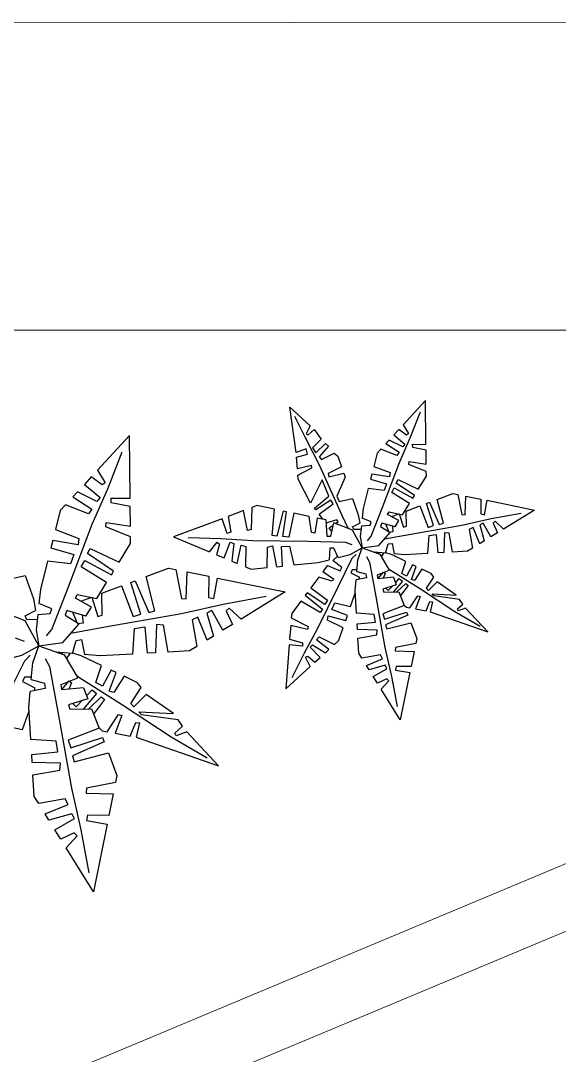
# Model space of a CAD drawing. Header units: millimetres. Extents: x 3468 to 20390, y -976 to 7887.
# Drawn here: x 15312.4 to 15364.3, y 7470.2 to 7570.1 of the extents above; entities that cross this region are included whole.
import ezdxf

# ---------------------------------------------------------------- set-up
doc = ezdxf.new("R2010")
doc.units = ezdxf.units.MM
doc.layers.add('VEGETAZIONE', color=7, linetype='Continuous', true_color=0x007a00)
doc.layers.add('vetro', color=140, linetype='Continuous', lineweight=15)
doc.layers.add('Wall', color=7, linetype='Continuous', lineweight=20)

msp = doc.modelspace()

# ---------------------------------------------------------------- linework, layer by layer
at = {"layer": 'VEGETAZIONE'}
for p, q in [((15338.916, 7528.403), (15338.292, 7532.773)), ((15338.292, 7532.773), (15340.27, 7530.971)), ((15351.382, 7533.425), (15349.229, 7531.077)), ((15351.432, 7529.176), (15351.382, 7533.425)), ((15339.786, 7529.871), (15338.782, 7531.889)), ((15349.919, 7529.824), (15350.896, 7532.324)), ((15340.27, 7530.971), (15339.89, 7530.22)), ((15349.229, 7531.077), (15349.758, 7530.227)), ((15322.836, 7530.055), (15319.759, 7526.701)), ((15322.907, 7523.985), (15322.836, 7530.055)), ((15341.19, 7527.131), (15339.786, 7529.871)), ((15339.89, 7530.22), (15340.071, 7530.116)), ((15340.071, 7530.116), (15340.654, 7530.62)), ((15341.313, 7529.678), (15340.497, 7528.85)), ((15340.654, 7530.62), (15341.313, 7529.678)), ((15348.81, 7530.621), (15348.347, 7530.115)), ((15348.347, 7530.115), (15349.402, 7529.221)), ((15349.555, 7530.085), (15348.81, 7530.621)), ((15348.871, 7527.426), (15349.919, 7529.824)), ((15349.758, 7530.227), (15349.555, 7530.085)), ((15339.876, 7528.773), (15338.916, 7528.403)), ((15340.003, 7528.244), (15339.876, 7528.773)), ((15340.497, 7528.85), (15340.805, 7528.386)), ((15340.805, 7528.386), (15341.739, 7529.289)), ((15342.023, 7529.03), (15341.127, 7527.985)), ((15341.739, 7529.289), (15342.023, 7529.03)), ((15341.739, 7529.289), (15342.023, 7529.03)), ((15347.073, 7528.727), (15346.72, 7528.342)), ((15348.62, 7528.13), (15347.073, 7528.727)), ((15347.883, 7529.609), (15347.573, 7529.272)), ((15347.573, 7529.272), (15348.854, 7528.445)), ((15349.194, 7528.955), (15347.883, 7529.609)), ((15349.402, 7529.221), (15349.194, 7528.955)), ((15350.146, 7529.196), (15351.432, 7529.176)), ((15350.16, 7528.873), (15350.146, 7529.196)), ((15351.439, 7528.632), (15350.16, 7528.873)), ((15320.745, 7524.912), (15322.141, 7528.482)), ((15338.951, 7527.947), (15340.003, 7528.244)), ((15339.039, 7526.823), (15338.951, 7527.947)), ((15341.127, 7527.985), (15341.347, 7527.739)), ((15341.347, 7527.739), (15342.597, 7528.354)), ((15342.597, 7528.354), (15342.921, 7528.058)), ((15342.921, 7528.058), (15343.287, 7527.013)), ((15346.72, 7528.342), (15346.397, 7527.063)), ((15348.854, 7528.445), (15348.62, 7528.13)), ((15351.455, 7527.29), (15351.439, 7528.632)), ((15319.759, 7526.701), (15320.516, 7525.487)), ((15340.388, 7527.158), (15339.039, 7526.823)), ((15339.086, 7526.218), (15340.44, 7526.912)), ((15340.44, 7526.912), (15340.388, 7527.158)), ((15343.307, 7522.385), (15341.19, 7527.131)), ((15343.287, 7527.013), (15342.017, 7526.393)), ((15346.397, 7527.063), (15347.969, 7526.464)), ((15347.265, 7523.185), (15348.871, 7527.426)), ((15349.784, 7527.247), (15349.818, 7527.543)), ((15351.463, 7526.567), (15349.784, 7527.247)), ((15349.818, 7527.543), (15351.455, 7527.29)), ((15319.162, 7526.05), (15318.499, 7525.327)), ((15320.225, 7525.284), (15319.162, 7526.05)), ((15339.115, 7525.845), (15339.086, 7526.218)), ((15340.313, 7523.53), (15339.115, 7525.845)), ((15341.42, 7525.773), (15340.313, 7523.53)), ((15342.056, 7524.184), (15341.42, 7525.773)), ((15342.017, 7526.393), (15342.081, 7526.044)), ((15342.081, 7526.044), (15343.5, 7526.404)), ((15343.638, 7526.01), (15342.832, 7524.196)), ((15343.5, 7526.404), (15343.638, 7526.01)), ((15343.5, 7526.404), (15343.638, 7526.01)), ((15346.209, 7526.319), (15346.088, 7525.837)), ((15346.209, 7526.319), (15346.088, 7525.837)), ((15346.088, 7525.837), (15347.635, 7525.382)), ((15347.93, 7526.043), (15346.209, 7526.319)), ((15347.969, 7526.464), (15347.93, 7526.043)), ((15348.557, 7525.451), (15348.742, 7525.792)), ((15348.742, 7525.792), (15350.692, 7524.861)), ((15350.692, 7524.861), (15351.468, 7526.123)), ((15351.468, 7526.123), (15351.463, 7526.567)), ((15318.499, 7525.327), (15320.007, 7524.05)), ((15319.248, 7521.486), (15320.745, 7524.912)), ((15320.516, 7525.487), (15320.225, 7525.284)), ((15345.86, 7524.936), (15345.373, 7523.006)), ((15347.416, 7524.744), (15345.86, 7524.936)), ((15347.635, 7525.382), (15347.416, 7524.744)), ((15348.129, 7524.546), (15348.368, 7524.985)), ((15348.368, 7524.985), (15350.168, 7524.009)), ((15350.316, 7524.25), (15348.557, 7525.451)), ((15317.836, 7524.605), (15317.395, 7524.123)), ((15317.836, 7524.605), (15317.395, 7524.123)), ((15317.395, 7524.123), (15319.225, 7522.941)), ((15319.71, 7523.67), (15317.836, 7524.605)), ((15320.007, 7524.05), (15319.71, 7523.67)), ((15321.07, 7524.014), (15322.907, 7523.985)), ((15321.09, 7523.552), (15321.07, 7524.014)), ((15340.674, 7523.047), (15342.056, 7524.184)), ((15342.249, 7523.809), (15340.816, 7522.857)), ((15342.481, 7523.459), (15342.249, 7523.809)), ((15342.832, 7524.196), (15343.063, 7523.679)), ((15343.063, 7523.679), (15344.35, 7523.956)), ((15344.35, 7523.956), (15344.902, 7522.378)), ((15349.847, 7523.487), (15348.129, 7524.546)), ((15350.168, 7524.009), (15350.316, 7524.25)), ((15350.168, 7524.009), (15350.316, 7524.25)), ((15352.507, 7523.885), (15354.031, 7524.463)), ((15353.109, 7521.586), (15352.507, 7523.885)), ((15354.031, 7524.463), (15354.511, 7524.365)), ((15354.511, 7524.365), (15354.896, 7522.41)), ((15355.224, 7522.385), (15355.289, 7524.206)), ((15355.289, 7524.206), (15356.736, 7523.91)), ((15356.736, 7523.91), (15356.731, 7522.479)), ((15357.077, 7522.397), (15357.322, 7523.79)), ((15357.322, 7523.79), (15361.902, 7522.855)), ((15316.175, 7522.794), (15315.714, 7520.967)), ((15316.68, 7523.344), (15316.175, 7522.794)), ((15318.89, 7522.491), (15316.68, 7523.344)), ((15319.225, 7522.941), (15318.89, 7522.491)), ((15322.917, 7523.208), (15321.09, 7523.552)), ((15322.939, 7521.291), (15322.917, 7523.208)), ((15333.853, 7522.795), (15332.376, 7522.239)), ((15334.229, 7520.885), (15333.853, 7522.795)), ((15334.648, 7523.094), (15334.571, 7520.965)), ((15335.138, 7523.279), (15334.648, 7523.094)), ((15336.844, 7522.926), (15335.138, 7523.279)), ((15336.597, 7520.397), (15336.844, 7522.926)), ((15337.67, 7522.756), (15337.049, 7520.329)), ((15337.639, 7520.307), (15337.996, 7522.689)), ((15337.996, 7522.689), (15337.67, 7522.756)), ((15337.996, 7522.689), (15337.67, 7522.756)), ((15340.816, 7522.857), (15340.674, 7523.047)), ((15340.816, 7522.857), (15340.674, 7523.047)), ((15341.123, 7522.445), (15342.481, 7523.459)), ((15345.373, 7523.006), (15345.276, 7522.06)), ((15346.151, 7520.318), (15347.265, 7523.185)), ((15349.176, 7522.397), (15349.847, 7523.487)), ((15349.532, 7522.759), (15350.849, 7523.257)), ((15349.553, 7521.29), (15349.532, 7522.759)), ((15350.849, 7523.257), (15351.636, 7521.182)), ((15351.479, 7523.496), (15351.77, 7523.606)), ((15351.479, 7523.496), (15351.77, 7523.606)), ((15352.16, 7521.348), (15351.479, 7523.496)), ((15351.77, 7523.606), (15352.702, 7521.456)), ((15361.902, 7522.855), (15358.919, 7521.016)), ((15331.777, 7522.014), (15327.1, 7520.255)), ((15332.271, 7520.584), (15331.777, 7522.014)), ((15332.376, 7522.239), (15332.623, 7520.73)), ((15338.702, 7522.543), (15338.22, 7520.219)), ((15340.176, 7522.239), (15338.702, 7522.543)), ((15340.401, 7520.684), (15340.176, 7522.239)), ((15340.942, 7522.081), (15340.723, 7520.636)), ((15341.77, 7521.909), (15340.942, 7522.081)), ((15341.478, 7521.97), (15341.123, 7522.445)), ((15342.84, 7521.908), (15341.766, 7521.583)), ((15341.77, 7521.909), (15341.865, 7520.332)), ((15342.711, 7521.542), (15342.969, 7521.713)), ((15342.969, 7521.713), (15342.84, 7521.908)), ((15343.968, 7521.05), (15343.307, 7522.385)), ((15344.902, 7522.378), (15345.054, 7521.593)), ((15346.148, 7521.708), (15345.276, 7522.06)), ((15346.038, 7521.389), (15346.148, 7521.708)), ((15347.736, 7522.424), (15347.869, 7522.668)), ((15348.828, 7521.831), (15347.736, 7522.424)), ((15347.869, 7522.668), (15349.176, 7522.397)), ((15348.107, 7522.219), (15348.848, 7522.5)), ((15348.451, 7521.218), (15348.828, 7521.831)), ((15348.848, 7522.5), (15349.262, 7521.198)), ((15354.896, 7522.41), (15355.224, 7522.385)), ((15354.901, 7521.386), (15357.709, 7522.021)), ((15356.731, 7522.479), (15357.077, 7522.397)), ((15357.709, 7522.021), (15360.612, 7522.558)), ((15358.111, 7521.764), (15357.915, 7521.573)), ((15358.919, 7521.016), (15358.111, 7521.764)), ((15315.714, 7520.967), (15317.96, 7520.111)), ((15316.954, 7515.427), (15319.248, 7521.486)), ((15320.552, 7521.229), (15320.602, 7521.653)), ((15322.951, 7520.259), (15320.552, 7521.229)), ((15320.602, 7521.653), (15322.939, 7521.291)), ((15332.623, 7520.73), (15332.271, 7520.584)), ((15334.571, 7520.965), (15334.229, 7520.885)), ((15342.1, 7521.135), (15342.5, 7521.401)), ((15342.362, 7520.785), (15342.1, 7521.135)), ((15342.262, 7520.339), (15342.546, 7521.606)), ((15344.354, 7520.899), (15342.546, 7521.606)), ((15344.352, 7521.233), (15345.054, 7521.593)), ((15344.468, 7520.975), (15344.352, 7521.233)), ((15345.272, 7519.204), (15344.354, 7520.899)), ((15345.173, 7520.98), (15344.468, 7520.975)), ((15345.201, 7521.321), (15345.097, 7520.302)), ((15345.201, 7521.321), (15346.038, 7521.389)), ((15347.163, 7521.6), (15347.053, 7521.28)), ((15347.053, 7521.28), (15347.983, 7520.686)), ((15348.451, 7521.218), (15347.163, 7521.6)), ((15347.857, 7520.767), (15347.574, 7521.478)), ((15348.252, 7520.749), (15347.885, 7520.696)), ((15348.199, 7521.293), (15348.252, 7520.749)), ((15349.262, 7521.198), (15349.553, 7521.29)), ((15349.987, 7520.53), (15354.901, 7521.386)), ((15351.636, 7521.182), (15352.16, 7521.348)), ((15352.702, 7521.456), (15353.109, 7521.586)), ((15355.998, 7521.157), (15355.61, 7520.97)), ((15355.61, 7520.97), (15355.933, 7519.174)), ((15356.626, 7519.602), (15355.998, 7521.157)), ((15356.95, 7521.588), (15356.62, 7521.419)), ((15356.62, 7521.419), (15357.055, 7519.866)), ((15357.697, 7520.262), (15356.95, 7521.588)), ((15357.915, 7521.573), (15358.34, 7520.658)), ((15315.446, 7519.904), (15315.272, 7519.215)), ((15315.446, 7519.904), (15315.272, 7519.215)), ((15317.905, 7519.51), (15315.446, 7519.904)), ((15317.96, 7520.111), (15317.905, 7519.51)), ((15322.959, 7519.623), (15322.951, 7520.259)), ((15327.1, 7520.255), (15330.559, 7518.816)), ((15331.667, 7520.081), (15328.512, 7520.158)), ((15330.559, 7518.816), (15331.287, 7519.742)), ((15331.287, 7519.742), (15331.525, 7519.574)), ((15334.739, 7519.884), (15331.667, 7520.081)), ((15331.976, 7518.226), (15332.542, 7519.751)), ((15332.542, 7519.751), (15332.919, 7519.629)), ((15340.071, 7519.809), (15334.739, 7519.884)), ((15337.049, 7520.329), (15336.597, 7520.397)), ((15338.22, 7520.219), (15337.639, 7520.307)), ((15343.688, 7519.729), (15340.071, 7519.809)), ((15340.723, 7520.636), (15340.401, 7520.684)), ((15341.865, 7520.332), (15342.262, 7520.339)), ((15344.314, 7519.503), (15343.688, 7519.729)), ((15345.097, 7520.302), (15345.272, 7519.204)), ((15345.789, 7519.883), (15346.151, 7520.318)), ((15346.894, 7519.446), (15347.983, 7520.686)), ((15347.438, 7520.065), (15349.987, 7520.53)), ((15351.702, 7520.37), (15351.587, 7518.65)), ((15352.437, 7520.475), (15351.702, 7520.37)), ((15352.607, 7518.709), (15352.437, 7520.475)), ((15353.212, 7520.657), (15353.154, 7518.741)), ((15353.674, 7520.612), (15353.212, 7520.657)), ((15353.996, 7518.789), (15353.674, 7520.612)), ((15357.055, 7519.866), (15356.626, 7519.602)), ((15357.055, 7519.866), (15356.626, 7519.602)), ((15358.34, 7520.658), (15357.697, 7520.262)), ((15315.272, 7519.215), (15317.483, 7518.566)), ((15318.799, 7518.663), (15319.064, 7519.151)), ((15319.064, 7519.151), (15321.85, 7517.821)), ((15321.85, 7517.821), (15322.959, 7519.623)), ((15331.525, 7519.574), (15331.231, 7518.536)), ((15332.919, 7519.629), (15332.722, 7517.916)), ((15333.218, 7517.709), (15333.619, 7519.457)), ((15333.619, 7519.457), (15334.061, 7519.325)), ((15334.061, 7519.325), (15334.022, 7517.375)), ((15336.132, 7517.295), (15336.164, 7519.273)), ((15336.164, 7519.273), (15336.645, 7519.399)), ((15336.645, 7519.399), (15337.03, 7517.386)), ((15337.494, 7519.338), (15338.287, 7519.351)), ((15337.612, 7517.445), (15337.494, 7519.338)), ((15338.287, 7519.351), (15338.699, 7517.555)), ((15342.152, 7519.167), (15342.113, 7518.063)), ((15342.549, 7519.173), (15342.152, 7519.167)), ((15342.96, 7518.275), (15342.549, 7519.173)), ((15344.128, 7518.569), (15345.272, 7519.204)), ((15344.857, 7518.054), (15345.272, 7519.204)), ((15345.272, 7519.204), (15346.894, 7519.446)), ((15345.272, 7519.204), (15346.973, 7518.609)), ((15347.545, 7518.687), (15346.422, 7518.786)), ((15346.857, 7518.748), (15346.846, 7518.654)), ((15347.138, 7518.33), (15347.384, 7518.702)), ((15347.545, 7518.687), (15347.792, 7519.577)), ((15348.124, 7518.546), (15347.555, 7518.723)), ((15347.792, 7519.577), (15348.16, 7519.63)), ((15348.16, 7519.63), (15348.359, 7518.616)), ((15353.154, 7518.741), (15352.607, 7518.709)), ((15353.154, 7518.741), (15352.607, 7518.709)), ((15355.444, 7518.873), (15353.996, 7518.789)), ((15355.933, 7519.174), (15355.444, 7518.873)), ((15314.947, 7517.929), (15314.251, 7515.172)), ((15317.169, 7517.654), (15314.947, 7517.929)), ((15317.483, 7518.566), (15317.169, 7517.654)), ((15318.189, 7517.372), (15318.529, 7517.999)), ((15318.529, 7517.999), (15321.101, 7516.604)), ((15321.313, 7516.948), (15318.799, 7518.663)), ((15331.231, 7518.536), (15331.976, 7518.226)), ((15332.722, 7517.916), (15333.218, 7517.709)), ((15332.722, 7517.916), (15333.218, 7517.709)), ((15338.699, 7517.555), (15341.027, 7517.79)), ((15341.027, 7517.79), (15342.113, 7518.063)), ((15342.899, 7518.408), (15342.441, 7517.973)), ((15343.314, 7517.298), (15342.441, 7517.973)), ((15344.297, 7518.174), (15342.931, 7515.422)), ((15342.96, 7518.275), (15344.128, 7518.569)), ((15344.697, 7518.574), (15344.297, 7518.174)), ((15344.761, 7516.932), (15344.857, 7518.054)), ((15345.691, 7518.364), (15345.993, 7517.82)), ((15345.993, 7517.82), (15346.606, 7514.496)), ((15346.973, 7518.609), (15347.895, 7517.047)), ((15349.504, 7517.883), (15348.124, 7518.546)), ((15349.401, 7518.524), (15348.359, 7518.616)), ((15349.121, 7516.74), (15349.504, 7517.883)), ((15351.587, 7518.65), (15349.401, 7518.524)), ((15320.643, 7515.859), (15318.189, 7517.372)), ((15321.101, 7516.604), (15321.313, 7516.948)), ((15321.101, 7516.604), (15321.313, 7516.948)), ((15324.443, 7516.428), (15326.62, 7517.252)), ((15326.62, 7517.252), (15327.305, 7517.112)), ((15327.305, 7517.112), (15327.856, 7514.319)), ((15328.324, 7514.285), (15328.417, 7516.885)), ((15328.417, 7516.885), (15330.484, 7516.463)), ((15334.022, 7517.375), (15334.589, 7517.139)), ((15334.589, 7517.139), (15336.132, 7517.295)), ((15337.03, 7517.386), (15337.612, 7517.445)), ((15337.03, 7517.386), (15337.612, 7517.445)), ((15341.928, 7517.486), (15341.498, 7516.91)), ((15341.498, 7516.91), (15342.53, 7516.221)), ((15341.928, 7517.486), (15343.175, 7516.99)), ((15343.175, 7516.99), (15343.314, 7517.298)), ((15344.314, 7517.098), (15344.175, 7516.79)), ((15344.175, 7516.79), (15345.011, 7516.362)), ((15344.775, 7517.094), (15344.314, 7517.098)), ((15344.761, 7516.932), (15345.65, 7516.687)), ((15346.768, 7516.596), (15347.895, 7517.047)), ((15346.818, 7516.251), (15347.323, 7516.853)), ((15347.487, 7516.716), (15347.299, 7516.277)), ((15347.323, 7516.853), (15347.487, 7516.716)), ((15347.806, 7517.197), (15347.969, 7517.092)), ((15347.969, 7517.092), (15350.921, 7515.233)), ((15349.569, 7516.477), (15349.121, 7516.74)), ((15350.148, 7517.574), (15349.569, 7516.477)), ((15350.022, 7516.153), (15350.493, 7517.409)), ((15350.493, 7517.409), (15350.148, 7517.574)), ((15350.493, 7517.409), (15350.148, 7517.574)), ((15351.025, 7517.153), (15350.333, 7516.06)), ((15351.94, 7516.714), (15351.025, 7517.153)), ((15352.176, 7516.389), (15351.94, 7516.714)), ((15310.952, 7516.132), (15312.79, 7516.528)), ((15312.79, 7516.528), (15313.579, 7514.273)), ((15319.684, 7514.301), (15320.643, 7515.859)), ((15322.973, 7515.871), (15323.389, 7516.028)), ((15322.973, 7515.871), (15323.389, 7516.028)), ((15323.947, 7512.803), (15322.973, 7515.871)), ((15323.389, 7516.028), (15324.721, 7512.957)), ((15325.303, 7513.142), (15324.443, 7516.428)), ((15330.484, 7516.463), (15330.477, 7514.419)), ((15330.972, 7514.301), (15331.322, 7516.292)), ((15331.322, 7516.292), (15337.864, 7514.956)), ((15341.1, 7516.378), (15340.334, 7515.354)), ((15342.377, 7515.99), (15341.1, 7516.378)), ((15342.53, 7516.221), (15342.377, 7515.99)), ((15344.601, 7515.077), (15344.691, 7516.119)), ((15345.703, 7516.32), (15344.691, 7516.119)), ((15344.974, 7516.175), (15345.011, 7516.362)), ((15345.65, 7516.687), (15345.703, 7516.32)), ((15346.821, 7516.229), (15346.768, 7516.596)), ((15348.29, 7516.376), (15346.821, 7516.229)), ((15349.157, 7515.986), (15348.287, 7514.946)), ((15348.29, 7516.376), (15348.572, 7515.637)), ((15348.495, 7515.839), (15348.863, 7516.232)), ((15348.636, 7514.952), (15349.479, 7515.772)), ((15348.863, 7516.232), (15349.157, 7515.986)), ((15349.479, 7515.772), (15349.708, 7515.58)), ((15350.333, 7516.06), (15350.022, 7516.153)), ((15351.489, 7515.314), (15352.176, 7516.389)), ((15352.511, 7515.929), (15351.691, 7515.089)), ((15354.355, 7514.636), (15352.511, 7515.929)), ((15354.355, 7514.636), (15352.511, 7515.929)), ((15314.251, 7515.172), (15314.113, 7513.819)), ((15315.363, 7511.331), (15316.954, 7515.427)), ((15320.192, 7514.818), (15322.073, 7515.53)), ((15320.223, 7512.72), (15320.192, 7514.818)), ((15322.073, 7515.53), (15323.199, 7512.566)), ((15337.864, 7514.956), (15333.603, 7512.328)), ((15339.968, 7514.864), (15339.799, 7514.637)), ((15339.968, 7514.864), (15339.799, 7514.637)), ((15341.672, 7513.73), (15339.968, 7514.864)), ((15340.334, 7515.354), (15341.948, 7514.145)), ((15342.931, 7515.422), (15340.951, 7511.347)), ((15344.17, 7513.553), (15344.616, 7514.822)), ((15344.731, 7512.894), (15344.601, 7515.077)), ((15348.572, 7515.637), (15347.272, 7515.221)), ((15347.272, 7515.221), (15347.364, 7514.93)), ((15347.364, 7514.93), (15348.832, 7514.955)), ((15347.57, 7515.316), (15347.802, 7515.099)), ((15347.802, 7515.099), (15348.192, 7515.516)), ((15348.832, 7514.955), (15349.332, 7513.64)), ((15349.708, 7515.58), (15348.968, 7514.597)), ((15350.921, 7515.233), (15354.205, 7513.068)), ((15351.691, 7515.089), (15351.489, 7515.314)), ((15352.024, 7514.755), (15354.355, 7514.636)), ((15352.192, 7514.558), (15352.024, 7514.755)), ((15313.579, 7514.273), (15313.796, 7513.152)), ((15315.358, 7513.317), (15314.113, 7513.819)), ((15317.627, 7514.34), (15317.816, 7514.688)), ((15319.187, 7513.492), (15317.627, 7514.34)), ((15317.816, 7514.688), (15319.684, 7514.301)), ((15318.158, 7514.048), (15319.215, 7514.448)), ((15319.215, 7514.448), (15319.808, 7512.588)), ((15327.856, 7514.319), (15328.324, 7514.285)), ((15327.863, 7512.856), (15331.874, 7513.764)), ((15330.477, 7514.419), (15330.972, 7514.301)), ((15331.874, 7513.764), (15336.021, 7514.531)), ((15339.37, 7514.063), (15338.484, 7512.878)), ((15341.226, 7512.961), (15339.37, 7514.063)), ((15339.799, 7514.637), (15341.441, 7513.284)), ((15341.948, 7514.145), (15341.672, 7513.73)), ((15342.364, 7513.269), (15342.64, 7513.884)), ((15342.64, 7513.884), (15344.17, 7513.553)), ((15346.606, 7514.496), (15347.47, 7509.588)), ((15349.877, 7513.41), (15350.646, 7514.572)), ((15350.864, 7514.501), (15350.422, 7513.306)), ((15350.646, 7514.572), (15350.864, 7514.501)), ((15351.437, 7513.113), (15351.814, 7514.039)), ((15351.814, 7514.039), (15352.06, 7514.001)), ((15352.06, 7514.001), (15351.848, 7513.034)), ((15354.665, 7514.209), (15352.192, 7514.558)), ((15354.457, 7513.303), (15354.975, 7513.782)), ((15354.975, 7513.782), (15354.665, 7514.209)), ((15312.795, 7512.162), (15310.213, 7513.171)), ((15312.793, 7512.639), (15313.796, 7513.152)), ((15314.005, 7512.764), (15313.856, 7511.308)), ((15314.005, 7512.764), (15315.201, 7512.861)), ((15315.201, 7512.861), (15315.358, 7513.317)), ((15316.808, 7513.162), (15316.651, 7512.706)), ((15316.651, 7512.706), (15317.98, 7511.857)), ((15318.648, 7512.617), (15316.808, 7513.162)), ((15317.8, 7511.972), (15317.396, 7512.988)), ((15318.288, 7512.723), (15318.365, 7511.947)), ((15318.648, 7512.617), (15319.187, 7513.492)), ((15319.808, 7512.588), (15320.223, 7512.72)), ((15320.842, 7511.634), (15327.863, 7512.856)), ((15323.199, 7512.566), (15323.947, 7512.803)), ((15324.721, 7512.957), (15325.303, 7513.142)), ((15330.79, 7513.145), (15330.318, 7512.903)), ((15330.318, 7512.903), (15330.939, 7510.685)), ((15331.857, 7511.251), (15330.79, 7513.145)), ((15332.448, 7513.396), (15332.168, 7513.125)), ((15332.168, 7513.125), (15332.775, 7511.817)), ((15333.603, 7512.328), (15332.448, 7513.396)), ((15338.484, 7512.878), (15338.449, 7512.435)), ((15341.441, 7513.284), (15341.226, 7512.961)), ((15343.863, 7512.677), (15342.364, 7513.269)), ((15346.449, 7512.782), (15344.731, 7512.894)), ((15346.556, 7512.048), (15346.449, 7512.782)), ((15349.332, 7513.64), (15347.26, 7512.849)), ((15347.26, 7512.849), (15347.427, 7512.327)), ((15347.427, 7512.327), (15349.571, 7513.011)), ((15349.682, 7512.72), (15347.536, 7511.785)), ((15349.315, 7513.685), (15349.54, 7513.474)), ((15349.54, 7513.474), (15349.877, 7513.41)), ((15349.571, 7513.011), (15349.682, 7512.72)), ((15349.571, 7513.011), (15349.682, 7512.72)), ((15350.422, 7513.306), (15351.437, 7513.113)), ((15351.848, 7513.034), (15357.398, 7511.108)), ((15354.205, 7513.068), (15356.643, 7511.643)), ((15354.533, 7513.127), (15354.457, 7513.303)), ((15355.255, 7513.396), (15354.533, 7513.127)), ((15357.398, 7511.108), (15355.255, 7513.396)), ((15312.958, 7512.269), (15312.793, 7512.639)), ((15314.107, 7509.739), (15312.795, 7512.162)), ((15313.966, 7512.277), (15312.958, 7512.269)), ((15316.424, 7510.085), (15317.98, 7511.857)), ((15318.365, 7511.947), (15317.84, 7511.871)), ((15325.449, 7511.815), (15325.366, 7509.078)), ((15326.11, 7511.751), (15325.449, 7511.815)), ((15326.57, 7509.147), (15326.11, 7511.751)), ((15329.43, 7512.53), (15328.875, 7512.262)), ((15328.875, 7512.262), (15329.338, 7509.697)), ((15330.327, 7510.308), (15329.43, 7512.53)), ((15332.775, 7511.817), (15331.857, 7511.251)), ((15338.392, 7511.715), (15338.287, 7510.379)), ((15339.998, 7511.316), (15338.392, 7511.715)), ((15338.449, 7512.435), (15340.059, 7511.608)), ((15341.935, 7512.223), (15342.011, 7512.638)), ((15343.445, 7511.485), (15341.935, 7512.223)), ((15342.011, 7512.638), (15343.698, 7512.208)), ((15343.698, 7512.208), (15343.863, 7512.677)), ((15343.698, 7512.208), (15343.863, 7512.677)), ((15344.791, 7511.875), (15346.556, 7512.048)), ((15344.824, 7511.329), (15344.791, 7511.875)), ((15344.824, 7511.329), (15344.791, 7511.875)), ((15347.536, 7511.785), (15347.666, 7511.379)), ((15347.666, 7511.379), (15349.963, 7511.984)), ((15349.963, 7511.984), (15350.542, 7510.463)), ((15313.856, 7511.308), (15314.107, 7509.739)), ((15314.846, 7510.71), (15315.363, 7511.331)), ((15317.201, 7510.969), (15320.842, 7511.634)), ((15323.293, 7511.405), (15323.129, 7508.949)), ((15324.343, 7511.556), (15323.293, 7511.405)), ((15324.586, 7509.033), (15324.343, 7511.556)), ((15340.951, 7511.347), (15339.692, 7509.055)), ((15340.059, 7511.608), (15339.998, 7511.316)), ((15343.008, 7510.242), (15343.445, 7511.485)), ((15346.739, 7511.274), (15344.824, 7511.329)), ((15344.874, 7510.487), (15346.694, 7510.812)), ((15346.694, 7510.812), (15346.739, 7511.274)), ((15312.738, 7510.166), (15311.844, 7510.489)), ((15312.473, 7508.832), (15314.107, 7509.739)), ((15313.514, 7508.096), (15314.107, 7509.739)), ((15314.107, 7509.739), (15316.424, 7510.085)), ((15314.107, 7509.739), (15316.537, 7508.89)), ((15317.354, 7509.002), (15317.707, 7510.273)), ((15317.707, 7510.273), (15318.232, 7510.348)), ((15318.232, 7510.348), (15318.516, 7508.899)), ((15330.939, 7510.685), (15330.327, 7510.308)), ((15330.939, 7510.685), (15330.327, 7510.308)), ((15338.245, 7509.837), (15337.912, 7505.605)), ((15339.522, 7509.701), (15338.245, 7509.837)), ((15338.287, 7510.379), (15339.537, 7510.024)), ((15339.537, 7510.024), (15339.522, 7509.701)), ((15340.261, 7509.609), (15340.491, 7509.855)), ((15340.491, 7509.855), (15341.737, 7509.086)), ((15340.875, 7510.332), (15341.136, 7510.624)), ((15342.075, 7509.393), (15340.875, 7510.332)), ((15341.136, 7510.624), (15342.622, 7509.891)), ((15342.622, 7509.891), (15343.008, 7510.242)), ((15344.96, 7509.041), (15344.874, 7510.487)), ((15350.445, 7509.983), (15348.492, 7509.595)), ((15350.542, 7510.463), (15350.445, 7509.983)), ((15310.804, 7508.413), (15312.473, 7508.832)), ((15313.285, 7508.84), (15312.714, 7508.269)), ((15317.354, 7509.002), (15315.75, 7509.143)), ((15316.371, 7509.088), (15316.355, 7508.953)), ((15316.537, 7508.89), (15317.854, 7506.658)), ((15316.773, 7508.491), (15317.124, 7509.022)), ((15318.181, 7508.799), (15317.368, 7509.053)), ((15320.153, 7507.853), (15318.181, 7508.799)), ((15320.006, 7508.768), (15318.516, 7508.899)), ((15323.129, 7508.949), (15320.006, 7508.768)), ((15325.366, 7509.078), (15324.586, 7509.033)), ((15325.366, 7509.078), (15324.586, 7509.033)), ((15328.639, 7509.266), (15326.57, 7509.147)), ((15329.338, 7509.697), (15328.639, 7509.266)), ((15339.692, 7509.055), (15338.495, 7506.656)), ((15339.816, 7508.64), (15340.031, 7508.763)), ((15340.031, 7508.763), (15340.723, 7508.163)), ((15341.23, 7508.624), (15340.261, 7509.609)), ((15341.737, 7509.086), (15342.075, 7509.393)), ((15341.737, 7509.086), (15342.075, 7509.393)), ((15345.262, 7508.553), (15344.96, 7509.041)), ((15347.055, 7508.88), (15345.262, 7508.553)), ((15347.243, 7508.492), (15347.055, 7508.88)), ((15347.47, 7509.588), (15348.109, 7506.784)), ((15348.492, 7509.595), (15348.469, 7509.267)), ((15348.469, 7509.267), (15350.287, 7509.205)), ((15350.287, 7509.205), (15349.995, 7507.76)), ((15312.714, 7508.269), (15310.763, 7504.336)), ((15313.376, 7506.494), (15313.514, 7508.096)), ((15314.705, 7508.54), (15315.136, 7507.763)), ((15315.136, 7507.763), (15316.013, 7503.014)), ((15319.606, 7506.22), (15320.153, 7507.853)), ((15337.912, 7505.605), (15340.266, 7507.747)), ((15340.266, 7507.747), (15339.816, 7508.64)), ((15340.723, 7508.163), (15341.23, 7508.624)), ((15345.69, 7507.861), (15347.243, 7508.492)), ((15345.955, 7507.434), (15345.69, 7507.861)), ((15345.955, 7507.434), (15345.69, 7507.861)), ((15347.505, 7507.871), (15345.955, 7507.434)), ((15347.675, 7507.542), (15347.505, 7507.871)), ((15348.565, 7507.762), (15348.484, 7507.416)), ((15349.995, 7507.76), (15348.565, 7507.762)), ((15312.738, 7506.731), (15312.54, 7506.292)), ((15313.396, 7506.725), (15312.738, 7506.731)), ((15317.727, 7506.872), (15317.96, 7506.723)), ((15317.96, 7506.723), (15322.177, 7504.067)), ((15321.073, 7507.411), (15320.245, 7505.844)), ((15320.892, 7505.382), (15321.566, 7507.175)), ((15321.566, 7507.175), (15321.073, 7507.411)), ((15321.566, 7507.175), (15321.073, 7507.411)), ((15322.326, 7506.81), (15321.337, 7505.248)), ((15323.632, 7506.183), (15322.326, 7506.81)), ((15346.352, 7506.793), (15347.675, 7507.542)), ((15346.749, 7506.152), (15346.352, 7506.793)), ((15348.109, 7506.784), (15348.651, 7503.885)), ((15348.484, 7507.416), (15349.876, 7507.174)), ((15349.876, 7507.174), (15348.95, 7502.597)), ((15312.54, 7506.292), (15313.733, 7505.68)), ((15313.376, 7506.494), (15314.647, 7506.144)), ((15314.647, 7506.144), (15314.723, 7505.619)), ((15316.244, 7506.014), (15317.854, 7506.658)), ((15316.32, 7505.49), (15316.244, 7506.014)), ((15316.316, 7505.521), (15317.037, 7506.381)), ((15317.271, 7506.186), (15317.002, 7505.558)), ((15317.037, 7506.381), (15317.271, 7506.186)), ((15320.245, 7505.844), (15319.606, 7506.22)), ((15322.989, 7504.182), (15323.97, 7505.719)), ((15323.97, 7505.719), (15323.632, 7506.183)), ((15347.663, 7506.578), (15346.749, 7506.152)), ((15347.107, 7505.573), (15347.853, 7506.382)), ((15347.853, 7506.382), (15347.663, 7506.578)), ((15313.148, 7503.844), (15313.276, 7505.333)), ((15314.723, 7505.619), (15313.276, 7505.333)), ((15313.682, 7505.413), (15313.733, 7505.68)), ((15318.419, 7505.7), (15316.32, 7505.49)), ((15319.657, 7505.142), (15318.414, 7503.656)), ((15318.419, 7505.7), (15318.821, 7504.645)), ((15318.711, 7504.933), (15319.237, 7505.494)), ((15318.913, 7503.665), (15320.117, 7504.837)), ((15319.237, 7505.494), (15319.657, 7505.142)), ((15320.117, 7504.837), (15320.444, 7504.563)), ((15321.337, 7505.248), (15320.892, 7505.382)), ((15324.448, 7505.061), (15323.277, 7503.862)), ((15327.082, 7503.214), (15324.448, 7505.061)), ((15327.082, 7503.214), (15324.448, 7505.061)), ((15348.95, 7502.597), (15347.107, 7505.573)), ((15313.334, 7500.725), (15313.148, 7503.844)), ((15318.821, 7504.645), (15316.963, 7504.049)), ((15316.963, 7504.049), (15317.096, 7503.635)), ((15317.39, 7504.186), (15317.721, 7503.876)), ((15317.721, 7503.876), (15318.278, 7504.471)), ((15320.444, 7504.563), (15319.386, 7503.158)), ((15322.177, 7504.067), (15326.869, 7500.974)), ((15323.277, 7503.862), (15322.989, 7504.182)), ((15312.533, 7501.666), (15313.17, 7503.48)), ((15316.013, 7503.014), (15317.246, 7496.002)), ((15317.096, 7503.635), (15319.192, 7503.669)), ((15319.192, 7503.669), (15319.907, 7501.791)), ((15320.685, 7501.462), (15321.783, 7503.123)), ((15322.095, 7503.021), (15321.465, 7501.314)), ((15321.783, 7503.123), (15322.095, 7503.021)), ((15323.752, 7503.384), (15327.082, 7503.214)), ((15323.993, 7503.103), (15323.752, 7503.384)), ((15327.525, 7502.603), (15323.993, 7503.103)), ((15310.348, 7502.14), (15312.533, 7501.666)), ((15319.907, 7501.791), (15316.948, 7500.661)), ((15319.883, 7501.855), (15320.205, 7501.554)), ((15322.913, 7501.038), (15323.452, 7502.362)), ((15323.452, 7502.362), (15323.803, 7502.306)), ((15323.803, 7502.306), (15323.501, 7500.926)), ((15327.229, 7501.309), (15327.969, 7501.993)), ((15327.969, 7501.993), (15327.525, 7502.603)), ((15315.789, 7500.565), (15313.334, 7500.725)), ((15317.186, 7499.915), (15320.249, 7500.893)), ((15320.205, 7501.554), (15320.685, 7501.462)), ((15320.249, 7500.893), (15320.407, 7500.477)), ((15320.249, 7500.893), (15320.407, 7500.477)), ((15321.465, 7501.314), (15322.913, 7501.038)), ((15323.501, 7500.926), (15331.43, 7498.174)), ((15326.869, 7500.974), (15330.351, 7498.938)), ((15327.337, 7501.059), (15327.229, 7501.309)), ((15328.369, 7501.443), (15327.337, 7501.059)), ((15331.43, 7498.174), (15328.369, 7501.443)), ((15315.94, 7499.517), (15315.789, 7500.565)), ((15316.948, 7500.661), (15317.186, 7499.915)), ((15320.407, 7500.477), (15317.342, 7499.142)), ((15313.42, 7499.27), (15315.94, 7499.517)), ((15313.467, 7498.49), (15313.42, 7499.27)), ((15313.467, 7498.49), (15313.42, 7499.27)), ((15317.342, 7499.142), (15317.527, 7498.561)), ((15317.527, 7498.561), (15320.808, 7499.425)), ((15320.808, 7499.425), (15321.635, 7497.252)), ((15316.202, 7498.412), (15313.467, 7498.49)), ((15313.538, 7497.287), (15316.138, 7497.751)), ((15316.138, 7497.751), (15316.202, 7498.412)), ((15313.661, 7495.221), (15313.538, 7497.287)), ((15321.635, 7497.252), (15321.497, 7496.567)), ((15317.246, 7496.002), (15318.16, 7491.997)), ((15318.707, 7496.012), (15318.674, 7495.544)), ((15321.497, 7496.567), (15318.707, 7496.012)), ((15314.093, 7494.524), (15313.661, 7495.221)), ((15316.654, 7494.991), (15314.093, 7494.524)), ((15316.923, 7494.436), (15316.654, 7494.991)), ((15318.674, 7495.544), (15321.272, 7495.456)), ((15321.272, 7495.456), (15320.854, 7493.391)), ((15314.705, 7493.536), (15316.923, 7494.436)), ((15315.083, 7492.925), (15314.705, 7493.536)), ((15315.083, 7492.925), (15314.705, 7493.536)), ((15317.298, 7493.55), (15315.083, 7492.925)), ((15315.65, 7492.009), (15317.54, 7493.079)), ((15317.54, 7493.079), (15317.298, 7493.55)), ((15318.812, 7493.394), (15318.695, 7492.9)), ((15318.695, 7492.9), (15320.684, 7492.553)), ((15320.854, 7493.391), (15318.812, 7493.394)), ((15316.217, 7491.093), (15315.65, 7492.009)), ((15318.16, 7491.997), (15318.934, 7487.856)), ((15320.684, 7492.553), (15319.361, 7486.016)), ((15317.522, 7491.702), (15316.217, 7491.093)), ((15316.729, 7490.267), (15317.794, 7491.423)), ((15317.794, 7491.423), (15317.522, 7491.702)), ((15319.361, 7486.016), (15316.729, 7490.267))]:
    msp.add_line(p, q, dxfattribs=at)
at = {"layer": 'vetro'}
for p, q in [((15438.798, 7519.662), (15254.219, 7442.372)), ((15441.115, 7514.127), (15262.071, 7439.155))]:
    msp.add_line(p, q, dxfattribs=at)
at = {"layer": 'Wall'}
for p, q in [((15255.926, 7569.833), (15533.295, 7570.073)), ((15461.972, 7540.207), (15255.926, 7540.207))]:
    msp.add_line(p, q, dxfattribs=at)

doc.saveas('drawing.dxf')
